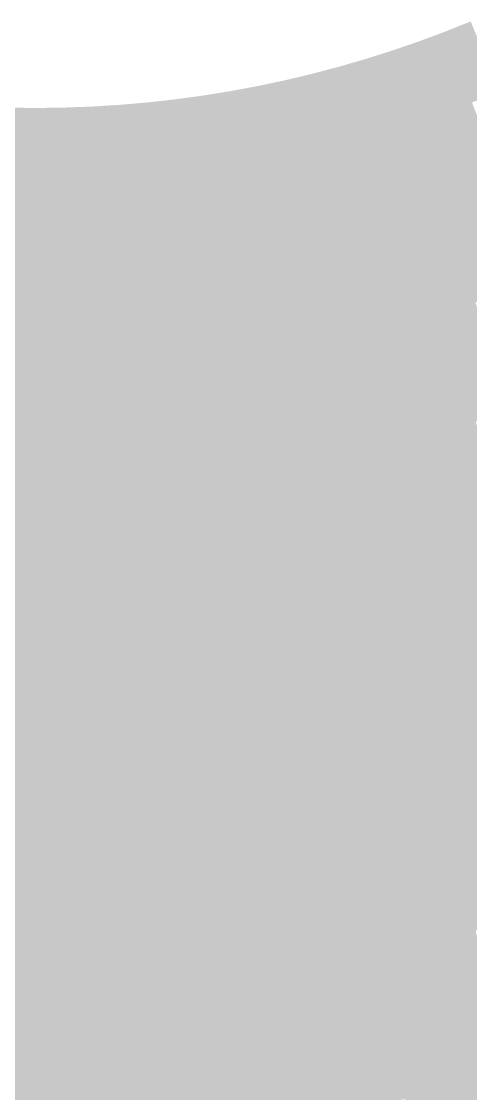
# Model space of a CAD drawing. Header units: inches. Extents: x -266 to 784, y -170 to 213.
# Drawn here: x -0.37 to 11.48, y -56.01 to -27.72 of the extents above; entities that cross this region are included whole.
import ezdxf

# ---------------------------------------------------------------- set-up
doc = ezdxf.new("R2010")
doc.units = ezdxf.units.IN
doc.header["$MEASUREMENT"] = 0

msp = doc.modelspace()

# ---------------------------------------------------------------- linework, layer by layer
at = {"color": 18, "true_color": 0x000000}
for points in [[(11.480503, -27.716386), (11.863186, -28.640266), (10.796851, -27.989784), (11.156746, -28.922777)], [(10.796851, -27.989784), (11.156746, -28.922777), (10.106696, -28.246322), (10.443585, -29.187866)], [(10.106696, -28.246322), (10.443585, -29.187866), (9.410452, -28.485845), (9.724134, -29.435374)], [(9.410452, -28.485845), (9.724134, -29.435374), (8.70854, -28.70821), (8.998825, -29.66515)], [(8.70854, -28.70821), (8.998825, -29.66515), (8.001383, -28.913282), (8.268095, -29.877058)], [(7.289405, -29.100938), (7.532386, -30.070969), (6.573037, -29.271064), (6.792138, -30.246766)], [(8.001383, -28.913282), (8.268095, -29.877058), (7.289405, -29.100938), (7.532386, -30.070969)], [(5.85271, -29.423558), (6.0478, -30.404344), (5.128857, -29.558329), (5.299819, -30.543607)], [(6.573037, -29.271064), (6.792138, -30.246766), (5.85271, -29.423558), (6.0478, -30.404344)], [(4.401914, -29.675295), (4.548645, -30.664472), (3.67232, -29.774386), (3.794731, -30.766866)], [(5.128857, -29.558329), (5.299819, -30.543607), (4.401914, -29.675295), (4.548645, -30.664472)], [(0, -30), (0, -31), (-0.736237, -29.990965), (-0.760778, -30.990663)], [(0.736237, -29.990965), (0.760778, -30.990663), (0, -30), (0, -31)], [(1.47203, -29.963864), (1.521098, -30.962659), (0.736237, -29.990965), (0.760778, -30.990663)], [(2.206937, -29.918714), (2.280501, -30.916004), (1.47203, -29.963864), (1.521098, -30.962659)], [(2.940514, -29.855542), (3.038531, -30.850727), (2.206937, -29.918714), (2.280501, -30.916004)], [(3.67232, -29.774386), (3.794731, -30.766866), (2.940514, -29.855542), (3.038531, -30.850727)]]:
    msp.add_solid(points, dxfattribs=at)
at = {"color": 18, "true_color": 0x040004}
for points in [[(11.863186, -28.640266), (12.24587, -29.564145), (11.156746, -28.922777), (11.516641, -29.85577)], [(11.156746, -28.922777), (11.516641, -29.85577), (10.443585, -29.187866), (10.780475, -30.12941)], [(10.443585, -29.187866), (10.780475, -30.12941), (9.724134, -29.435374), (10.037816, -30.384902)]]:
    msp.add_solid(points, dxfattribs=at)
at = {"color": 178, "true_color": 0x030004}
for points in [[(8.998825, -29.66515), (9.28911, -30.622091), (8.268095, -29.877058), (8.534808, -30.840834)], [(9.724134, -29.435374), (10.037816, -30.384902), (8.998825, -29.66515), (9.28911, -30.622091)], [(8.268095, -29.877058), (8.534808, -30.840834), (7.532386, -30.070969), (7.775366, -31.041)], [(6.792138, -30.246766), (7.01124, -31.222468), (6.0478, -30.404344), (6.24289, -31.385129)], [(7.532386, -30.070969), (7.775366, -31.041), (6.792138, -30.246766), (7.01124, -31.222468)], [(5.299819, -30.543607), (5.47078, -31.528885), (4.548645, -30.664472), (4.695375, -31.653648)], [(6.0478, -30.404344), (6.24289, -31.385129), (5.299819, -30.543607), (5.47078, -31.528885)], [(3.794731, -30.766866), (3.917142, -31.759345), (3.038531, -30.850727), (3.136548, -31.845911)], [(4.548645, -30.664472), (4.695375, -31.653648), (3.794731, -30.766866), (3.917142, -31.759345)], [(3.038531, -30.850727), (3.136548, -31.845911), (2.280501, -30.916004), (2.354066, -31.913295)]]:
    msp.add_solid(points, dxfattribs=at)
at = {"color": 178, "true_color": 0x070009}
for points in [[(11.516641, -29.85577), (11.876536, -30.788762), (10.780475, -30.12941), (11.117365, -31.070954)], [(10.780475, -30.12941), (11.117365, -31.070954), (10.037816, -30.384902), (10.351497, -31.33443)], [(10.037816, -30.384902), (10.351497, -31.33443), (9.28911, -30.622091), (9.579394, -31.579031)], [(9.28911, -30.622091), (9.579394, -31.579031), (8.534808, -30.840834), (8.801521, -31.80461)]]:
    msp.add_solid(points, dxfattribs=at)
at = {"color": 178, "true_color": 0x060009}
for points in [[(8.534808, -30.840834), (8.801521, -31.80461), (7.775366, -31.041), (8.018346, -32.011031)], [(7.775366, -31.041), (8.018346, -32.011031), (7.01124, -31.222468), (7.230341, -32.19817)], [(6.24289, -31.385129), (6.437981, -32.365914), (5.47078, -31.528885), (5.641742, -32.514162)], [(7.01124, -31.222468), (7.230341, -32.19817), (6.24289, -31.385129), (6.437981, -32.365914)], [(5.47078, -31.528885), (5.641742, -32.514162), (4.695375, -31.653648), (4.842106, -32.642825)]]:
    msp.add_solid(points, dxfattribs=at)
at = {"color": 188, "true_color": 0x0b000d}
for points in [[(11.876536, -30.788762), (12.236431, -31.721755), (11.117365, -31.070954), (11.454255, -32.012498)], [(11.117365, -31.070954), (11.454255, -32.012498), (10.351497, -31.33443), (10.665179, -32.283958)]]:
    msp.add_solid(points, dxfattribs=at)
at = {"color": 178, "true_color": 0x020004}
for points in [[(0, -31), (0, -32), (-0.760778, -30.990663), (-0.785319, -31.990362)], [(0.760778, -30.990663), (0.785319, -31.990362), (0, -31), (0, -32)], [(1.521098, -30.962659), (1.570166, -31.961455), (0.760778, -30.990663), (0.785319, -31.990362)], [(2.280501, -30.916004), (2.354066, -31.913295), (1.521098, -30.962659), (1.570166, -31.961455)]]:
    msp.add_solid(points, dxfattribs=at)
at = {"color": 188, "true_color": 0x0a000d}
for points in [[(10.351497, -31.33443), (10.665179, -32.283958), (9.579394, -31.579031), (9.869679, -32.535971)], [(9.579394, -31.579031), (9.869679, -32.535971), (8.801521, -31.80461), (9.068234, -32.768386)], [(8.801521, -31.80461), (9.068234, -32.768386), (8.018346, -32.011031), (8.261326, -32.981063)]]:
    msp.add_solid(points, dxfattribs=at)
at = {"color": 178, "true_color": 0x050009}
for points in [[(4.695375, -31.653648), (4.842106, -32.642825), (3.917142, -31.759345), (4.039552, -32.751825)], [(1.570166, -31.961455), (1.619233, -32.96025), (0.785319, -31.990362), (0.809861, -32.990061)], [(2.354066, -31.913295), (2.427631, -32.910585), (1.570166, -31.961455), (1.619233, -32.96025)], [(3.136548, -31.845911), (3.234566, -32.841096), (2.354066, -31.913295), (2.427631, -32.910585)], [(3.917142, -31.759345), (4.039552, -32.751825), (3.136548, -31.845911), (3.234566, -32.841096)]]:
    msp.add_solid(points, dxfattribs=at)
at = {"color": 188, "true_color": 0x0e0011}
for points in [[(12.236431, -31.721755), (12.596326, -32.654748), (11.454255, -32.012498), (11.791145, -32.954042)], [(11.454255, -32.012498), (11.791145, -32.954042), (10.665179, -32.283958), (10.978861, -33.233486)], [(10.665179, -32.283958), (10.978861, -33.233486), (9.869679, -32.535971), (10.159964, -33.492912)]]:
    msp.add_solid(points, dxfattribs=at)
at = {"color": 178, "true_color": 0x040009}
for points in [[(0, -32), (0, -33), (-0.785319, -31.990362), (-0.809861, -32.990061)], [(0.785319, -31.990362), (0.809861, -32.990061), (0, -32), (0, -33)]]:
    msp.add_solid(points, dxfattribs=at)
at = {"color": 178, "true_color": 0x09000d}
for points in [[(7.230341, -32.19817), (7.449442, -33.173872), (6.437981, -32.365914), (6.633071, -33.3467)], [(8.018346, -32.011031), (8.261326, -32.981063), (7.230341, -32.19817), (7.449442, -33.173872)], [(6.437981, -32.365914), (6.633071, -33.3467), (5.641742, -32.514162), (5.812704, -33.49944)]]:
    msp.add_solid(points, dxfattribs=at)
at = {"color": 178, "true_color": 0x08000d}
for points in [[(5.641742, -32.514162), (5.812704, -33.49944), (4.842106, -32.642825), (4.988836, -33.632001)], [(4.039552, -32.751825), (4.161963, -33.744304), (3.234566, -32.841096), (3.332583, -33.836281)], [(4.842106, -32.642825), (4.988836, -33.632001), (4.039552, -32.751825), (4.161963, -33.744304)], [(3.234566, -32.841096), (3.332583, -33.836281), (2.427631, -32.910585), (2.501195, -33.907876)]]:
    msp.add_solid(points, dxfattribs=at)
at = {"color": 188, "true_color": 0x0d0011}
for points in [[(9.869679, -32.535971), (10.159964, -33.492912), (9.068234, -32.768386), (9.334947, -33.732162)], [(9.068234, -32.768386), (9.334947, -33.732162), (8.261326, -32.981063), (8.504306, -33.951094)]]:
    msp.add_solid(points, dxfattribs=at)
at = {"color": 178, "true_color": 0x06000d}
msp.add_solid([(0, -33), (0, -34), (-0.809861, -32.990061), (-0.834402, -33.98976)], dxfattribs=at)
at = {"color": 178, "true_color": 0x07000d}
for points in [[(0.809861, -32.990061), (0.834402, -33.98976), (0, -33), (0, -34)], [(1.619233, -32.96025), (1.668301, -33.959046), (0.809861, -32.990061), (0.834402, -33.98976)], [(2.427631, -32.910585), (2.501195, -33.907876), (1.619233, -32.96025), (1.668301, -33.959046)]]:
    msp.add_solid(points, dxfattribs=at)
at = {"color": 188, "true_color": 0x0c0011}
for points in [[(8.261326, -32.981063), (8.504306, -33.951094), (7.449442, -33.173872), (7.668543, -34.149575)], [(6.633071, -33.3467), (6.828161, -34.327485), (5.812704, -33.49944), (5.983666, -34.484717)], [(7.449442, -33.173872), (7.668543, -34.149575), (6.633071, -33.3467), (6.828161, -34.327485)]]:
    msp.add_solid(points, dxfattribs=at)
at = {"color": 188, "true_color": 0x120015}
msp.add_solid([(11.791145, -32.954042), (12.128035, -33.895586), (10.978861, -33.233486), (11.292543, -34.183015)], dxfattribs=at)
at = {"color": 188, "true_color": 0x110015}
for points in [[(10.978861, -33.233486), (11.292543, -34.183015), (10.159964, -33.492912), (10.450248, -34.449852)], [(10.159964, -33.492912), (10.450248, -34.449852), (9.334947, -33.732162), (9.601659, -34.695938)]]:
    msp.add_solid(points, dxfattribs=at)
at = {"color": 188, "true_color": 0x0b0011}
for points in [[(4.988836, -33.632001), (5.135567, -34.621178), (4.161963, -33.744304), (4.284374, -34.736784)], [(5.812704, -33.49944), (5.983666, -34.484717), (4.988836, -33.632001), (5.135567, -34.621178)]]:
    msp.add_solid(points, dxfattribs=at)
at = {"color": 188, "true_color": 0x0a0011}
for points in [[(2.501195, -33.907876), (2.57476, -34.905166), (1.668301, -33.959046), (1.717369, -34.957841)], [(3.332583, -33.836281), (3.4306, -34.831465), (2.501195, -33.907876), (2.57476, -34.905166)], [(4.161963, -33.744304), (4.284374, -34.736784), (3.332583, -33.836281), (3.4306, -34.831465)]]:
    msp.add_solid(points, dxfattribs=at)
at = {"color": 188, "true_color": 0x100015}
for points in [[(8.504306, -33.951094), (8.747286, -34.921125), (7.668543, -34.149575), (7.887645, -35.125277)], [(9.334947, -33.732162), (9.601659, -34.695938), (8.504306, -33.951094), (8.747286, -34.921125)]]:
    msp.add_solid(points, dxfattribs=at)
at = {"color": 188, "true_color": 0x15001a}
for points in [[(12.128035, -33.895586), (12.464925, -34.83713), (11.292543, -34.183015), (11.606224, -35.132543)], [(11.292543, -34.183015), (11.606224, -35.132543), (10.450248, -34.449852), (10.740533, -35.406792)]]:
    msp.add_solid(points, dxfattribs=at)
at = {"color": 178, "true_color": 0x080011}
msp.add_solid([(0, -34), (0, -35), (-0.834402, -33.98976), (-0.858943, -34.989459)], dxfattribs=at)
at = {"color": 178, "true_color": 0x090011}
for points in [[(0.834402, -33.98976), (0.858943, -34.989459), (0, -34), (0, -35)], [(1.668301, -33.959046), (1.717369, -34.957841), (0.834402, -33.98976), (0.858943, -34.989459)]]:
    msp.add_solid(points, dxfattribs=at)
at = {"color": 188, "true_color": 0x0f0015}
for points in [[(7.668543, -34.149575), (7.887645, -35.125277), (6.828161, -34.327485), (7.023252, -35.30827)], [(6.828161, -34.327485), (7.023252, -35.30827), (5.983666, -34.484717), (6.154628, -35.469995)]]:
    msp.add_solid(points, dxfattribs=at)
at = {"color": 188, "true_color": 0x0e0015}
for points in [[(5.983666, -34.484717), (6.154628, -35.469995), (5.135567, -34.621178), (5.282297, -35.610354)], [(5.135567, -34.621178), (5.282297, -35.610354), (4.284374, -34.736784), (4.406784, -35.729263)]]:
    msp.add_solid(points, dxfattribs=at)
at = {"color": 188, "true_color": 0x14001a}
msp.add_solid([(10.450248, -34.449852), (10.740533, -35.406792), (9.601659, -34.695938), (9.868372, -35.659714)], dxfattribs=at)
at = {"color": 188, "true_color": 0x0d0015}
for points in [[(4.284374, -34.736784), (4.406784, -35.729263), (3.4306, -34.831465), (3.528617, -35.82665)], [(3.4306, -34.831465), (3.528617, -35.82665), (2.57476, -34.905166), (2.648324, -35.902456)]]:
    msp.add_solid(points, dxfattribs=at)
at = {"color": 188, "true_color": 0x13001a}
for points in [[(9.601659, -34.695938), (9.868372, -35.659714), (8.747286, -34.921125), (8.990267, -35.891156)], [(8.747286, -34.921125), (8.990267, -35.891156), (7.887645, -35.125277), (8.106746, -36.100979)]]:
    msp.add_solid(points, dxfattribs=at)
at = {"color": 188, "true_color": 0x0b0015}
for points in [[(0, -35), (0, -36), (-0.858943, -34.989459), (-0.883484, -35.989157)], [(0.858943, -34.989459), (0.883484, -35.989157), (0, -35), (0, -36)]]:
    msp.add_solid(points, dxfattribs=at)
at = {"color": 188, "true_color": 0x0c0015}
for points in [[(1.717369, -34.957841), (1.766436, -35.956636), (0.858943, -34.989459), (0.883484, -35.989157)], [(2.57476, -34.905166), (2.648324, -35.902456), (1.717369, -34.957841), (1.766436, -35.956636)]]:
    msp.add_solid(points, dxfattribs=at)
at = {"color": 188, "true_color": 0x12001a}
for points in [[(7.023252, -35.30827), (7.218342, -36.289055), (6.154628, -35.469995), (6.32559, -36.455273)], [(7.887645, -35.125277), (8.106746, -36.100979), (7.023252, -35.30827), (7.218342, -36.289055)]]:
    msp.add_solid(points, dxfattribs=at)
at = {"color": 188, "true_color": 0x18001e}
msp.add_solid([(11.606224, -35.132543), (11.919906, -36.082071), (10.740533, -35.406792), (11.030818, -36.363733)], dxfattribs=at)
at = {"color": 188, "true_color": 0x10001a}
for points in [[(5.282297, -35.610354), (5.429028, -36.599531), (4.406784, -35.729263), (4.529195, -36.721743)], [(4.406784, -35.729263), (4.529195, -36.721743), (3.528617, -35.82665), (3.626634, -36.821835)]]:
    msp.add_solid(points, dxfattribs=at)
at = {"color": 188, "true_color": 0x11001a}
msp.add_solid([(6.154628, -35.469995), (6.32559, -36.455273), (5.282297, -35.610354), (5.429028, -36.599531)], dxfattribs=at)
at = {"color": 188, "true_color": 0x17001e}
for points in [[(10.740533, -35.406792), (11.030818, -36.363733), (9.868372, -35.659714), (10.135085, -36.623491)], [(9.868372, -35.659714), (10.135085, -36.623491), (8.990267, -35.891156), (9.233247, -36.861188)]]:
    msp.add_solid(points, dxfattribs=at)
at = {"color": 188, "true_color": 0x0e001a}
for points in [[(2.648324, -35.902456), (2.721889, -36.899747), (1.766436, -35.956636), (1.815504, -36.955432)], [(1.766436, -35.956636), (1.815504, -36.955432), (0.883484, -35.989157), (0.908025, -36.988856)]]:
    msp.add_solid(points, dxfattribs=at)
at = {"color": 188, "true_color": 0x0f001a}
msp.add_solid([(3.528617, -35.82665), (3.626634, -36.821835), (2.648324, -35.902456), (2.721889, -36.899747)], dxfattribs=at)
at = {"color": 188, "true_color": 0x16001e}
msp.add_solid([(8.990267, -35.891156), (9.233247, -36.861188), (8.106746, -36.100979), (8.325847, -37.076681)], dxfattribs=at)
at = {"color": 188, "true_color": 0x0d001a}
for points in [[(0, -36), (0, -37), (-0.883484, -35.989157), (-0.908025, -36.988856)], [(0.883484, -35.989157), (0.908025, -36.988856), (0, -36), (0, -37)]]:
    msp.add_solid(points, dxfattribs=at)
at = {"color": 188, "true_color": 0x15001e}
msp.add_solid([(8.106746, -36.100979), (8.325847, -37.076681), (7.218342, -36.289055), (7.413432, -37.269841)], dxfattribs=at)
at = {"color": 188, "true_color": 0x1b0022}
for points in [[(11.919906, -36.082071), (12.233588, -37.031599), (11.030818, -36.363733), (11.321102, -37.320673)], [(11.030818, -36.363733), (11.321102, -37.320673), (10.135085, -36.623491), (10.401798, -37.587267)]]:
    msp.add_solid(points, dxfattribs=at)
at = {"color": 188, "true_color": 0x14001e}
for points in [[(6.32559, -36.455273), (6.496552, -37.44055), (5.429028, -36.599531), (5.575758, -37.588707)], [(7.218342, -36.289055), (7.413432, -37.269841), (6.32559, -36.455273), (6.496552, -37.44055)]]:
    msp.add_solid(points, dxfattribs=at)
at = {"color": 188, "true_color": 0x12001e}
for points in [[(4.529195, -36.721743), (4.651606, -37.714222), (3.626634, -36.821835), (3.724651, -37.81702)], [(3.626634, -36.821835), (3.724651, -37.81702), (2.721889, -36.899747), (2.795453, -37.897037)]]:
    msp.add_solid(points, dxfattribs=at)
at = {"color": 188, "true_color": 0x13001e}
msp.add_solid([(5.429028, -36.599531), (5.575758, -37.588707), (4.529195, -36.721743), (4.651606, -37.714222)], dxfattribs=at)
at = {"color": 188, "true_color": 0x1a0022}
msp.add_solid([(10.135085, -36.623491), (10.401798, -37.587267), (9.233247, -36.861188), (9.476227, -37.831219)], dxfattribs=at)
at = {"color": 188, "true_color": 0x0f001e}
msp.add_solid([(0, -37), (0, -38), (-0.908025, -36.988856), (-0.932567, -37.988555)], dxfattribs=at)
at = {"color": 188, "true_color": 0x10001e}
for points in [[(0.908025, -36.988856), (0.932567, -37.988555), (0, -37), (0, -38)], [(1.815504, -36.955432), (1.864572, -37.954227), (0.908025, -36.988856), (0.932567, -37.988555)]]:
    msp.add_solid(points, dxfattribs=at)
at = {"color": 188, "true_color": 0x11001e}
msp.add_solid([(2.721889, -36.899747), (2.795453, -37.897037), (1.815504, -36.955432), (1.864572, -37.954227)], dxfattribs=at)
at = {"color": 188, "true_color": 0x190022}
msp.add_solid([(9.233247, -36.861188), (9.476227, -37.831219), (8.325847, -37.076681), (8.544948, -38.052383)], dxfattribs=at)
at = {"color": 198, "true_color": 0x1f0026}
msp.add_solid([(12.233588, -37.031599), (12.54727, -37.981127), (11.321102, -37.320673), (11.611387, -38.277613)], dxfattribs=at)
at = {"color": 188, "true_color": 0x170022}
for points in [[(7.413432, -37.269841), (7.608523, -38.250626), (6.496552, -37.44055), (6.667514, -38.425828)], [(6.496552, -37.44055), (6.667514, -38.425828), (5.575758, -37.588707), (5.722488, -38.577884)]]:
    msp.add_solid(points, dxfattribs=at)
at = {"color": 188, "true_color": 0x180022}
msp.add_solid([(8.325847, -37.076681), (8.544948, -38.052383), (7.413432, -37.269841), (7.608523, -38.250626)], dxfattribs=at)
at = {"color": 198, "true_color": 0x1e0026}
msp.add_solid([(11.321102, -37.320673), (11.611387, -38.277613), (10.401798, -37.587267), (10.66851, -38.551043)], dxfattribs=at)
at = {"color": 188, "true_color": 0x160022}
msp.add_solid([(5.575758, -37.588707), (5.722488, -38.577884), (4.651606, -37.714222), (4.774016, -38.706702)], dxfattribs=at)
at = {"color": 198, "true_color": 0x1d0026}
msp.add_solid([(10.401798, -37.587267), (10.66851, -38.551043), (9.476227, -37.831219), (9.719207, -38.80125)], dxfattribs=at)
at = {"color": 188, "true_color": 0x130022}
for points in [[(2.795453, -37.897037), (2.869018, -38.894328), (1.864572, -37.954227), (1.913639, -38.953023)], [(1.864572, -37.954227), (1.913639, -38.953023), (0.932567, -37.988555), (0.957108, -38.988254)]]:
    msp.add_solid(points, dxfattribs=at)
at = {"color": 188, "true_color": 0x140022}
msp.add_solid([(3.724651, -37.81702), (3.822668, -38.812204), (2.795453, -37.897037), (2.869018, -38.894328)], dxfattribs=at)
at = {"color": 188, "true_color": 0x150022}
msp.add_solid([(4.651606, -37.714222), (4.774016, -38.706702), (3.724651, -37.81702), (3.822668, -38.812204)], dxfattribs=at)
at = {"color": 188, "true_color": 0x1c0026}
msp.add_solid([(9.476227, -37.831219), (9.719207, -38.80125), (8.544948, -38.052383), (8.76405, -39.028085)], dxfattribs=at)
at = {"color": 188, "true_color": 0x110022}
msp.add_solid([(0, -38), (0, -39), (-0.932567, -37.988555), (-0.957108, -38.988254)], dxfattribs=at)
at = {"color": 188, "true_color": 0x120022}
msp.add_solid([(0.932567, -37.988555), (0.957108, -38.988254), (0, -38), (0, -39)], dxfattribs=at)
at = {"color": 188, "true_color": 0x1b0026}
msp.add_solid([(8.544948, -38.052383), (8.76405, -39.028085), (7.608523, -38.250626), (7.803613, -39.231411)], dxfattribs=at)
at = {"color": 188, "true_color": 0x190026}
msp.add_solid([(6.667514, -38.425828), (6.838476, -39.411106), (5.722488, -38.577884), (5.869219, -39.56706)], dxfattribs=at)
at = {"color": 188, "true_color": 0x1a0026}
msp.add_solid([(7.608523, -38.250626), (7.803613, -39.231411), (6.667514, -38.425828), (6.838476, -39.411106)], dxfattribs=at)
at = {"color": 198, "true_color": 0x21002b}
msp.add_solid([(11.611387, -38.277613), (11.901672, -39.234554), (10.66851, -38.551043), (10.935223, -39.514819)], dxfattribs=at)
at = {"color": 188, "true_color": 0x180026}
for points in [[(4.774016, -38.706702), (4.896427, -39.699181), (3.822668, -38.812204), (3.920686, -39.807389)], [(5.722488, -38.577884), (5.869219, -39.56706), (4.774016, -38.706702), (4.896427, -39.699181)]]:
    msp.add_solid(points, dxfattribs=at)
at = {"color": 198, "true_color": 0x20002b}
msp.add_solid([(10.66851, -38.551043), (10.935223, -39.514819), (9.719207, -38.80125), (9.962187, -39.771281)], dxfattribs=at)
at = {"color": 188, "true_color": 0x130026}
msp.add_solid([(0, -39), (0, -40), (-0.957108, -38.988254), (-0.981649, -39.987953)], dxfattribs=at)
at = {"color": 188, "true_color": 0x140026}
msp.add_solid([(0.957108, -38.988254), (0.981649, -39.987953), (0, -39), (0, -40)], dxfattribs=at)
at = {"color": 188, "true_color": 0x150026}
msp.add_solid([(1.913639, -38.953023), (1.962707, -39.951818), (0.957108, -38.988254), (0.981649, -39.987953)], dxfattribs=at)
at = {"color": 188, "true_color": 0x160026}
msp.add_solid([(2.869018, -38.894328), (2.942583, -39.891618), (1.913639, -38.953023), (1.962707, -39.951818)], dxfattribs=at)
at = {"color": 188, "true_color": 0x170026}
msp.add_solid([(3.822668, -38.812204), (3.920686, -39.807389), (2.869018, -38.894328), (2.942583, -39.891618)], dxfattribs=at)
at = {"color": 198, "true_color": 0x1e002b}
msp.add_solid([(8.76405, -39.028085), (8.983151, -40.003787), (7.803613, -39.231411), (7.998703, -40.212196)], dxfattribs=at)
at = {"color": 198, "true_color": 0x1f002b}
msp.add_solid([(9.719207, -38.80125), (9.962187, -39.771281), (8.76405, -39.028085), (8.983151, -40.003787)], dxfattribs=at)
at = {"color": 198, "true_color": 0x1d002b}
msp.add_solid([(7.803613, -39.231411), (7.998703, -40.212196), (6.838476, -39.411106), (7.009437, -40.396383)], dxfattribs=at)
at = {"color": 198, "true_color": 0x24002f}
msp.add_solid([(11.901672, -39.234554), (12.191956, -40.191494), (10.935223, -39.514819), (11.201936, -40.478595)], dxfattribs=at)
at = {"color": 188, "true_color": 0x1b002b}
msp.add_solid([(5.869219, -39.56706), (6.015949, -40.556237), (4.896427, -39.699181), (5.018838, -40.691661)], dxfattribs=at)
at = {"color": 188, "true_color": 0x1c002b}
msp.add_solid([(6.838476, -39.411106), (7.009437, -40.396383), (5.869219, -39.56706), (6.015949, -40.556237)], dxfattribs=at)
at = {"color": 198, "true_color": 0x23002f}
msp.add_solid([(10.935223, -39.514819), (11.201936, -40.478595), (9.962187, -39.771281), (10.205168, -40.741313)], dxfattribs=at)
at = {"color": 188, "true_color": 0x18002b}
msp.add_solid([(2.942583, -39.891618), (3.016147, -40.888909), (1.962707, -39.951818), (2.011775, -40.950614)], dxfattribs=at)
at = {"color": 188, "true_color": 0x19002b}
msp.add_solid([(3.920686, -39.807389), (4.018703, -40.802574), (2.942583, -39.891618), (3.016147, -40.888909)], dxfattribs=at)
at = {"color": 188, "true_color": 0x1a002b}
msp.add_solid([(4.896427, -39.699181), (5.018838, -40.691661), (3.920686, -39.807389), (4.018703, -40.802574)], dxfattribs=at)
at = {"color": 198, "true_color": 0x22002f}
msp.add_solid([(9.962187, -39.771281), (10.205168, -40.741313), (8.983151, -40.003787), (9.202252, -40.979489)], dxfattribs=at)
at = {"color": 188, "true_color": 0x15002b}
msp.add_solid([(0, -40), (0, -41), (-0.981649, -39.987953), (-1.00619, -40.987652)], dxfattribs=at)
at = {"color": 188, "true_color": 0x16002b}
msp.add_solid([(0.981649, -39.987953), (1.00619, -40.987652), (0, -40), (0, -41)], dxfattribs=at)
at = {"color": 188, "true_color": 0x17002b}
msp.add_solid([(1.962707, -39.951818), (2.011775, -40.950614), (0.981649, -39.987953), (1.00619, -40.987652)], dxfattribs=at)
at = {"color": 198, "true_color": 0x21002f}
msp.add_solid([(8.983151, -40.003787), (9.202252, -40.979489), (7.998703, -40.212196), (8.193794, -41.192982)], dxfattribs=at)
at = {"color": 198, "true_color": 0x1f002f}
msp.add_solid([(7.009437, -40.396383), (7.180399, -41.381661), (6.015949, -40.556237), (6.16268, -41.545413)], dxfattribs=at)
at = {"color": 198, "true_color": 0x20002f}
msp.add_solid([(7.998703, -40.212196), (8.193794, -41.192982), (7.009437, -40.396383), (7.180399, -41.381661)], dxfattribs=at)
at = {"color": 198, "true_color": 0x280033}
msp.add_solid([(12.191956, -40.191494), (12.482241, -41.148434), (11.201936, -40.478595), (11.468649, -41.442371)], dxfattribs=at)
at = {"color": 198, "true_color": 0x1d002f}
msp.add_solid([(5.018838, -40.691661), (5.141248, -41.68414), (4.018703, -40.802574), (4.11672, -41.797759)], dxfattribs=at)
at = {"color": 198, "true_color": 0x1e002f}
msp.add_solid([(6.015949, -40.556237), (6.16268, -41.545413), (5.018838, -40.691661), (5.141248, -41.68414)], dxfattribs=at)
at = {"color": 198, "true_color": 0x250033}
msp.add_solid([(10.205168, -40.741313), (10.448148, -41.711344), (9.202252, -40.979489), (9.421353, -41.955192)], dxfattribs=at)
at = {"color": 198, "true_color": 0x270033}
msp.add_solid([(11.201936, -40.478595), (11.468649, -41.442371), (10.205168, -40.741313), (10.448148, -41.711344)], dxfattribs=at)
at = {"color": 188, "true_color": 0x17002f}
msp.add_solid([(0, -41), (0, -42), (-1.00619, -40.987652), (-1.030732, -41.98735)], dxfattribs=at)
at = {"color": 188, "true_color": 0x18002f}
msp.add_solid([(1.00619, -40.987652), (1.030732, -41.98735), (0, -41), (0, -42)], dxfattribs=at)
at = {"color": 188, "true_color": 0x19002f}
msp.add_solid([(2.011775, -40.950614), (2.060842, -41.949409), (1.00619, -40.987652), (1.030732, -41.98735)], dxfattribs=at)
at = {"color": 188, "true_color": 0x1b002f}
msp.add_solid([(3.016147, -40.888909), (3.089712, -41.886199), (2.011775, -40.950614), (2.060842, -41.949409)], dxfattribs=at)
at = {"color": 188, "true_color": 0x1c002f}
msp.add_solid([(4.018703, -40.802574), (4.11672, -41.797759), (3.016147, -40.888909), (3.089712, -41.886199)], dxfattribs=at)
at = {"color": 198, "true_color": 0x240033}
msp.add_solid([(9.202252, -40.979489), (9.421353, -41.955192), (8.193794, -41.192982), (8.388884, -42.173767)], dxfattribs=at)
at = {"color": 198, "true_color": 0x230033}
msp.add_solid([(8.193794, -41.192982), (8.388884, -42.173767), (7.180399, -41.381661), (7.351361, -42.366939)], dxfattribs=at)
at = {"color": 198, "true_color": 0x2b0037}
msp.add_solid([(12.482241, -41.148434), (12.772526, -42.105375), (11.468649, -41.442371), (11.735361, -42.406147)], dxfattribs=at)
at = {"color": 198, "true_color": 0x210033}
msp.add_solid([(6.16268, -41.545413), (6.30941, -42.53459), (5.141248, -41.68414), (5.263659, -42.67662)], dxfattribs=at)
at = {"color": 198, "true_color": 0x220033}
msp.add_solid([(7.180399, -41.381661), (7.351361, -42.366939), (6.16268, -41.545413), (6.30941, -42.53459)], dxfattribs=at)
at = {"color": 198, "true_color": 0x2a0037}
msp.add_solid([(11.468649, -41.442371), (11.735361, -42.406147), (10.448148, -41.711344), (10.691128, -42.681375)], dxfattribs=at)
at = {"color": 198, "true_color": 0x1e0033}
msp.add_solid([(4.11672, -41.797759), (4.214737, -42.792943), (3.089712, -41.886199), (3.163276, -42.88349)], dxfattribs=at)
at = {"color": 198, "true_color": 0x1f0033}
msp.add_solid([(5.141248, -41.68414), (5.263659, -42.67662), (4.11672, -41.797759), (4.214737, -42.792943)], dxfattribs=at)
at = {"color": 198, "true_color": 0x290037}
msp.add_solid([(10.448148, -41.711344), (10.691128, -42.681375), (9.421353, -41.955192), (9.640455, -42.930894)], dxfattribs=at)
at = {"color": 188, "true_color": 0x190033}
msp.add_solid([(0, -42), (0, -43), (-1.030732, -41.98735), (-1.055273, -42.987049)], dxfattribs=at)
at = {"color": 188, "true_color": 0x1b0033}
msp.add_solid([(1.030732, -41.98735), (1.055273, -42.987049), (0, -42), (0, -43)], dxfattribs=at)
at = {"color": 188, "true_color": 0x1c0033}
msp.add_solid([(2.060842, -41.949409), (2.10991, -42.948205), (1.030732, -41.98735), (1.055273, -42.987049)], dxfattribs=at)
at = {"color": 198, "true_color": 0x1d0033}
msp.add_solid([(3.089712, -41.886199), (3.163276, -42.88349), (2.060842, -41.949409), (2.10991, -42.948205)], dxfattribs=at)
at = {"color": 198, "true_color": 0x270037}
msp.add_solid([(9.421353, -41.955192), (9.640455, -42.930894), (8.388884, -42.173767), (8.583974, -43.154552)], dxfattribs=at)
at = {"color": 198, "true_color": 0x250037}
msp.add_solid([(7.351361, -42.366939), (7.522323, -43.352216), (6.30941, -42.53459), (6.456141, -43.523766)], dxfattribs=at)
at = {"color": 198, "true_color": 0x260037}
msp.add_solid([(8.388884, -42.173767), (8.583974, -43.154552), (7.351361, -42.366939), (7.522323, -43.352216)], dxfattribs=at)
at = {"color": 198, "true_color": 0x2d003c}
msp.add_solid([(11.735361, -42.406147), (12.002074, -43.369923), (10.691128, -42.681375), (10.934108, -43.651406)], dxfattribs=at)
at = {"color": 198, "true_color": 0x220037}
msp.add_solid([(5.263659, -42.67662), (5.38607, -43.6691), (4.214737, -42.792943), (4.312754, -43.788128)], dxfattribs=at)
at = {"color": 198, "true_color": 0x230037}
msp.add_solid([(6.30941, -42.53459), (6.456141, -43.523766), (5.263659, -42.67662), (5.38607, -43.6691)], dxfattribs=at)
at = {"color": 198, "true_color": 0x2c003c}
msp.add_solid([(10.691128, -42.681375), (10.934108, -43.651406), (9.640455, -42.930894), (9.859556, -43.906596)], dxfattribs=at)
at = {"color": 188, "true_color": 0x1c0037}
msp.add_solid([(0, -43), (0, -44), (-1.055273, -42.987049), (-1.079814, -43.986748)], dxfattribs=at)
at = {"color": 198, "true_color": 0x1d0037}
msp.add_solid([(1.055273, -42.987049), (1.079814, -43.986748), (0, -43), (0, -44)], dxfattribs=at)
at = {"color": 198, "true_color": 0x1e0037}
msp.add_solid([(2.10991, -42.948205), (2.158978, -43.947), (1.055273, -42.987049), (1.079814, -43.986748)], dxfattribs=at)
at = {"color": 198, "true_color": 0x1f0037}
msp.add_solid([(3.163276, -42.88349), (3.236841, -43.88078), (2.10991, -42.948205), (2.158978, -43.947)], dxfattribs=at)
at = {"color": 198, "true_color": 0x210037}
msp.add_solid([(4.214737, -42.792943), (4.312754, -43.788128), (3.163276, -42.88349), (3.236841, -43.88078)], dxfattribs=at)
at = {"color": 198, "true_color": 0x2a003c}
msp.add_solid([(9.640455, -42.930894), (9.859556, -43.906596), (8.583974, -43.154552), (8.779064, -44.135338)], dxfattribs=at)
at = {"color": 198, "true_color": 0x29003c}
msp.add_solid([(8.583974, -43.154552), (8.779064, -44.135338), (7.522323, -43.352216), (7.693285, -44.337494)], dxfattribs=at)
at = {"color": 198, "true_color": 0x26003c}
msp.add_solid([(6.456141, -43.523766), (6.602871, -44.512943), (5.38607, -43.6691), (5.50848, -44.661579)], dxfattribs=at)
at = {"color": 198, "true_color": 0x27003c}
msp.add_solid([(7.522323, -43.352216), (7.693285, -44.337494), (6.456141, -43.523766), (6.602871, -44.512943)], dxfattribs=at)
at = {"color": 208, "true_color": 0x300040}
msp.add_solid([(12.002074, -43.369923), (12.268787, -44.333699), (10.934108, -43.651406), (11.177088, -44.621438)], dxfattribs=at)
at = {"color": 198, "true_color": 0x23003c}
msp.add_solid([(4.312754, -43.788128), (4.410771, -44.783313), (3.236841, -43.88078), (3.310405, -44.878071)], dxfattribs=at)
at = {"color": 198, "true_color": 0x25003c}
msp.add_solid([(5.38607, -43.6691), (5.50848, -44.661579), (4.312754, -43.788128), (4.410771, -44.783313)], dxfattribs=at)
at = {"color": 198, "true_color": 0x2f0040}
msp.add_solid([(10.934108, -43.651406), (11.177088, -44.621438), (9.859556, -43.906596), (10.078657, -44.882298)], dxfattribs=at)
at = {"color": 198, "true_color": 0x1e003c}
msp.add_solid([(0, -44), (0, -45), (-1.079814, -43.986748), (-1.104355, -44.986447)], dxfattribs=at)
at = {"color": 198, "true_color": 0x1f003c}
msp.add_solid([(1.079814, -43.986748), (1.104355, -44.986447), (0, -44), (0, -45)], dxfattribs=at)
at = {"color": 198, "true_color": 0x20003c}
msp.add_solid([(2.158978, -43.947), (2.208045, -44.945796), (1.079814, -43.986748), (1.104355, -44.986447)], dxfattribs=at)
at = {"color": 198, "true_color": 0x22003c}
msp.add_solid([(3.236841, -43.88078), (3.310405, -44.878071), (2.158978, -43.947), (2.208045, -44.945796)], dxfattribs=at)
at = {"color": 198, "true_color": 0x2c0040}
msp.add_solid([(8.779064, -44.135338), (8.974155, -45.116123), (7.693285, -44.337494), (7.864247, -45.322772)], dxfattribs=at)
at = {"color": 198, "true_color": 0x2d0040}
msp.add_solid([(9.859556, -43.906596), (10.078657, -44.882298), (8.779064, -44.135338), (8.974155, -45.116123)], dxfattribs=at)
at = {"color": 198, "true_color": 0x2a0040}
msp.add_solid([(7.693285, -44.337494), (7.864247, -45.322772), (6.602871, -44.512943), (6.749602, -45.502119)], dxfattribs=at)
at = {"color": 208, "true_color": 0x330044}
msp.add_solid([(12.268787, -44.333699), (12.5355, -45.297475), (11.177088, -44.621438), (11.420068, -45.591469)], dxfattribs=at)
at = {"color": 198, "true_color": 0x270040}
msp.add_solid([(5.50848, -44.661579), (5.630891, -45.654059), (4.410771, -44.783313), (4.508788, -45.778497)], dxfattribs=at)
at = {"color": 198, "true_color": 0x290040}
msp.add_solid([(6.602871, -44.512943), (6.749602, -45.502119), (5.50848, -44.661579), (5.630891, -45.654059)], dxfattribs=at)
at = {"color": 208, "true_color": 0x320044}
msp.add_solid([(11.177088, -44.621438), (11.420068, -45.591469), (10.078657, -44.882298), (10.297758, -45.858)], dxfattribs=at)
at = {"color": 198, "true_color": 0x200040}
msp.add_solid([(0, -45), (0, -46), (-1.104355, -44.986447), (-1.128897, -45.986146)], dxfattribs=at)
at = {"color": 198, "true_color": 0x210040}
msp.add_solid([(1.104355, -44.986447), (1.128897, -45.986146), (0, -45), (0, -46)], dxfattribs=at)
at = {"color": 198, "true_color": 0x230040}
msp.add_solid([(2.208045, -44.945796), (2.257113, -45.944591), (1.104355, -44.986447), (1.128897, -45.986146)], dxfattribs=at)
at = {"color": 198, "true_color": 0x240040}
msp.add_solid([(3.310405, -44.878071), (3.38397, -45.875361), (2.208045, -44.945796), (2.257113, -45.944591)], dxfattribs=at)
at = {"color": 198, "true_color": 0x260040}
msp.add_solid([(4.410771, -44.783313), (4.508788, -45.778497), (3.310405, -44.878071), (3.38397, -45.875361)], dxfattribs=at)
at = {"color": 208, "true_color": 0x300044}
msp.add_solid([(10.078657, -44.882298), (10.297758, -45.858), (8.974155, -45.116123), (9.169245, -46.096908)], dxfattribs=at)
at = {"color": 198, "true_color": 0x2f0044}
msp.add_solid([(8.974155, -45.116123), (9.169245, -46.096908), (7.864247, -45.322772), (8.035209, -46.308049)], dxfattribs=at)
at = {"color": 198, "true_color": 0x2b0044}
msp.add_solid([(6.749602, -45.502119), (6.896332, -46.491296), (5.630891, -45.654059), (5.753302, -46.646538)], dxfattribs=at)
at = {"color": 198, "true_color": 0x2d0044}
msp.add_solid([(7.864247, -45.322772), (8.035209, -46.308049), (6.749602, -45.502119), (6.896332, -46.491296)], dxfattribs=at)
at = {"color": 208, "true_color": 0x370049}
msp.add_solid([(12.5355, -45.297475), (12.802212, -46.261251), (11.420068, -45.591469), (11.663049, -46.5615)], dxfattribs=at)
at = {"color": 198, "true_color": 0x280044}
msp.add_solid([(4.508788, -45.778497), (4.606806, -46.773682), (3.38397, -45.875361), (3.457534, -46.872651)], dxfattribs=at)
at = {"color": 198, "true_color": 0x2a0044}
msp.add_solid([(5.630891, -45.654059), (5.753302, -46.646538), (4.508788, -45.778497), (4.606806, -46.773682)], dxfattribs=at)
at = {"color": 208, "true_color": 0x350049}
msp.add_solid([(11.420068, -45.591469), (11.663049, -46.5615), (10.297758, -45.858), (10.51686, -46.833702)], dxfattribs=at)
at = {"color": 198, "true_color": 0x220044}
msp.add_solid([(0, -46), (0, -47), (-1.128897, -45.986146), (-1.153438, -46.985844)], dxfattribs=at)
at = {"color": 198, "true_color": 0x230044}
msp.add_solid([(1.128897, -45.986146), (1.153438, -46.985844), (0, -46), (0, -47)], dxfattribs=at)
at = {"color": 198, "true_color": 0x250044}
msp.add_solid([(2.257113, -45.944591), (2.306181, -46.943386), (1.128897, -45.986146), (1.153438, -46.985844)], dxfattribs=at)
at = {"color": 198, "true_color": 0x270044}
msp.add_solid([(3.38397, -45.875361), (3.457534, -46.872651), (2.257113, -45.944591), (2.306181, -46.943386)], dxfattribs=at)
at = {"color": 208, "true_color": 0x320049}
msp.add_solid([(9.169245, -46.096908), (9.364335, -47.077693), (8.035209, -46.308049), (8.206171, -47.293327)], dxfattribs=at)
at = {"color": 208, "true_color": 0x330049}
msp.add_solid([(10.297758, -45.858), (10.51686, -46.833702), (9.169245, -46.096908), (9.364335, -47.077693)], dxfattribs=at)
at = {"color": 208, "true_color": 0x300049}
msp.add_solid([(8.035209, -46.308049), (8.206171, -47.293327), (6.896332, -46.491296), (7.043063, -47.480472)], dxfattribs=at)
at = {"color": 198, "true_color": 0x2c0049}
msp.add_solid([(5.753302, -46.646538), (5.875712, -47.639018), (4.606806, -46.773682), (4.704823, -47.768867)], dxfattribs=at)
at = {"color": 198, "true_color": 0x2e0049}
msp.add_solid([(6.896332, -46.491296), (7.043063, -47.480472), (5.753302, -46.646538), (5.875712, -47.639018)], dxfattribs=at)
at = {"color": 208, "true_color": 0x38004d}
msp.add_solid([(11.663049, -46.5615), (11.906029, -47.531531), (10.51686, -46.833702), (10.735961, -47.809404)], dxfattribs=at)
at = {"color": 198, "true_color": 0x270049}
msp.add_solid([(2.306181, -46.943386), (2.355248, -47.942182), (1.153438, -46.985844), (1.177979, -47.985543)], dxfattribs=at)
at = {"color": 198, "true_color": 0x290049}
msp.add_solid([(3.457534, -46.872651), (3.531099, -47.869942), (2.306181, -46.943386), (2.355248, -47.942182)], dxfattribs=at)
at = {"color": 198, "true_color": 0x2b0049}
msp.add_solid([(4.606806, -46.773682), (4.704823, -47.768867), (3.457534, -46.872651), (3.531099, -47.869942)], dxfattribs=at)
at = {"color": 208, "true_color": 0x36004d}
msp.add_solid([(10.51686, -46.833702), (10.735961, -47.809404), (9.364335, -47.077693), (9.559426, -48.058479)], dxfattribs=at)
at = {"color": 198, "true_color": 0x240049}
msp.add_solid([(0, -47), (0, -48), (-1.153438, -46.985844), (-1.177979, -47.985543)], dxfattribs=at)
at = {"color": 198, "true_color": 0x260049}
msp.add_solid([(1.153438, -46.985844), (1.177979, -47.985543), (0, -47), (0, -48)], dxfattribs=at)
at = {"color": 208, "true_color": 0x34004d}
msp.add_solid([(9.364335, -47.077693), (9.559426, -48.058479), (8.206171, -47.293327), (8.377133, -48.278604)], dxfattribs=at)
at = {"color": 208, "true_color": 0x31004d}
msp.add_solid([(7.043063, -47.480472), (7.189793, -48.469649), (5.875712, -47.639018), (5.998123, -48.631497)], dxfattribs=at)
at = {"color": 208, "true_color": 0x33004d}
msp.add_solid([(8.206171, -47.293327), (8.377133, -48.278604), (7.043063, -47.480472), (7.189793, -48.469649)], dxfattribs=at)
at = {"color": 208, "true_color": 0x3b0051}
msp.add_solid([(11.906029, -47.531531), (12.149009, -48.501563), (10.735961, -47.809404), (10.955062, -48.785107)], dxfattribs=at)
at = {"color": 198, "true_color": 0x2d004d}
msp.add_solid([(4.704823, -47.768867), (4.80284, -48.764052), (3.531099, -47.869942), (3.604664, -48.867232)], dxfattribs=at)
at = {"color": 198, "true_color": 0x2f004d}
msp.add_solid([(5.875712, -47.639018), (5.998123, -48.631497), (4.704823, -47.768867), (4.80284, -48.764052)], dxfattribs=at)
at = {"color": 208, "true_color": 0x390051}
msp.add_solid([(10.735961, -47.809404), (10.955062, -48.785107), (9.559426, -48.058479), (9.754516, -49.039264)], dxfattribs=at)
at = {"color": 198, "true_color": 0x26004d}
msp.add_solid([(0, -48), (0, -49), (-1.177979, -47.985543), (-1.20252, -48.985242)], dxfattribs=at)
at = {"color": 198, "true_color": 0x28004d}
msp.add_solid([(1.177979, -47.985543), (1.20252, -48.985242), (0, -48), (0, -49)], dxfattribs=at)
at = {"color": 198, "true_color": 0x2a004d}
msp.add_solid([(2.355248, -47.942182), (2.404316, -48.940977), (1.177979, -47.985543), (1.20252, -48.985242)], dxfattribs=at)
at = {"color": 198, "true_color": 0x2b004d}
msp.add_solid([(3.531099, -47.869942), (3.604664, -48.867232), (2.355248, -47.942182), (2.404316, -48.940977)], dxfattribs=at)
at = {"color": 208, "true_color": 0x370051}
msp.add_solid([(9.559426, -48.058479), (9.754516, -49.039264), (8.377133, -48.278604), (8.548094, -49.263882)], dxfattribs=at)
at = {"color": 208, "true_color": 0x360051}
msp.add_solid([(8.377133, -48.278604), (8.548094, -49.263882), (7.189793, -48.469649), (7.336524, -49.458825)], dxfattribs=at)
at = {"color": 208, "true_color": 0x320051}
msp.add_solid([(5.998123, -48.631497), (6.120534, -49.623977), (4.80284, -48.764052), (4.900857, -49.759236)], dxfattribs=at)
at = {"color": 208, "true_color": 0x340051}
msp.add_solid([(7.189793, -48.469649), (7.336524, -49.458825), (5.998123, -48.631497), (6.120534, -49.623977)], dxfattribs=at)
at = {"color": 208, "true_color": 0x3e0055}
msp.add_solid([(12.149009, -48.501563), (12.391989, -49.471594), (10.955062, -48.785107), (11.174163, -49.760809)], dxfattribs=at)
at = {"color": 198, "true_color": 0x2c0051}
msp.add_solid([(2.404316, -48.940977), (2.453384, -49.939773), (1.20252, -48.985242), (1.227061, -49.984941)], dxfattribs=at)
at = {"color": 198, "true_color": 0x2e0051}
msp.add_solid([(3.604664, -48.867232), (3.678228, -49.864523), (2.404316, -48.940977), (2.453384, -49.939773)], dxfattribs=at)
at = {"color": 208, "true_color": 0x300051}
msp.add_solid([(4.80284, -48.764052), (4.900857, -49.759236), (3.604664, -48.867232), (3.678228, -49.864523)], dxfattribs=at)
at = {"color": 208, "true_color": 0x3c0055}
msp.add_solid([(10.955062, -48.785107), (11.174163, -49.760809), (9.754516, -49.039264), (9.949606, -50.020049)], dxfattribs=at)
at = {"color": 198, "true_color": 0x280051}
msp.add_solid([(0, -49), (0, -50), (-1.20252, -48.985242), (-1.227061, -49.984941)], dxfattribs=at)
at = {"color": 198, "true_color": 0x2a0051}
msp.add_solid([(1.20252, -48.985242), (1.227061, -49.984941), (0, -49), (0, -50)], dxfattribs=at)
at = {"color": 208, "true_color": 0x3a0055}
msp.add_solid([(9.754516, -49.039264), (9.949606, -50.020049), (8.548094, -49.263882), (8.719056, -50.24916)], dxfattribs=at)
at = {"color": 208, "true_color": 0x360055}
msp.add_solid([(7.336524, -49.458825), (7.483254, -50.448002), (6.120534, -49.623977), (6.242944, -50.616456)], dxfattribs=at)
at = {"color": 208, "true_color": 0x380055}
msp.add_solid([(8.548094, -49.263882), (8.719056, -50.24916), (7.336524, -49.458825), (7.483254, -50.448002)], dxfattribs=at)
at = {"color": 208, "true_color": 0x41005a}
msp.add_solid([(12.391989, -49.471594), (12.634969, -50.441625), (11.174163, -49.760809), (11.393264, -50.736511)], dxfattribs=at)
at = {"color": 208, "true_color": 0x320055}
msp.add_solid([(4.900857, -49.759236), (4.998874, -50.754421), (3.678228, -49.864523), (3.751793, -50.861813)], dxfattribs=at)
at = {"color": 208, "true_color": 0x340055}
msp.add_solid([(6.120534, -49.623977), (6.242944, -50.616456), (4.900857, -49.759236), (4.998874, -50.754421)], dxfattribs=at)
at = {"color": 208, "true_color": 0x3f005a}
msp.add_solid([(11.174163, -49.760809), (11.393264, -50.736511), (9.949606, -50.020049), (10.144697, -51.000835)], dxfattribs=at)
at = {"color": 198, "true_color": 0x2a0055}
msp.add_solid([(0, -50), (0, -51), (-1.227061, -49.984941), (-1.251603, -50.98464)], dxfattribs=at)
at = {"color": 198, "true_color": 0x2c0055}
msp.add_solid([(1.227061, -49.984941), (1.251603, -50.98464), (0, -50), (0, -51)], dxfattribs=at)
at = {"color": 198, "true_color": 0x2e0055}
msp.add_solid([(2.453384, -49.939773), (2.502451, -50.938568), (1.227061, -49.984941), (1.251603, -50.98464)], dxfattribs=at)
at = {"color": 208, "true_color": 0x300055}
msp.add_solid([(3.678228, -49.864523), (3.751793, -50.861813), (2.453384, -49.939773), (2.502451, -50.938568)], dxfattribs=at)
at = {"color": 208, "true_color": 0x3d005a}
msp.add_solid([(9.949606, -50.020049), (10.144697, -51.000835), (8.719056, -50.24916), (8.890018, -51.234437)], dxfattribs=at)
at = {"color": 208, "true_color": 0x3b005a}
msp.add_solid([(8.719056, -50.24916), (8.890018, -51.234437), (7.483254, -50.448002), (7.629985, -51.437179)], dxfattribs=at)
at = {"color": 208, "true_color": 0x37005a}
msp.add_solid([(6.242944, -50.616456), (6.365355, -51.608936), (4.998874, -50.754421), (5.096891, -51.749606)], dxfattribs=at)
at = {"color": 208, "true_color": 0x39005a}
msp.add_solid([(7.483254, -50.448002), (7.629985, -51.437179), (6.242944, -50.616456), (6.365355, -51.608936)], dxfattribs=at)
at = {"color": 218, "true_color": 0x45005e}
msp.add_solid([(12.634969, -50.441625), (12.87795, -51.411656), (11.393264, -50.736511), (11.612366, -51.712213)], dxfattribs=at)
at = {"color": 208, "true_color": 0x33005a}
msp.add_solid([(3.751793, -50.861813), (3.825357, -51.859104), (2.502451, -50.938568), (2.551519, -51.937364)], dxfattribs=at)
at = {"color": 208, "true_color": 0x35005a}
msp.add_solid([(4.998874, -50.754421), (5.096891, -51.749606), (3.751793, -50.861813), (3.825357, -51.859104)], dxfattribs=at)
at = {"color": 208, "true_color": 0x42005e}
msp.add_solid([(11.393264, -50.736511), (11.612366, -51.712213), (10.144697, -51.000835), (10.339787, -51.98162)], dxfattribs=at)
at = {"color": 198, "true_color": 0x2c005a}
msp.add_solid([(0, -51), (0, -52), (-1.251603, -50.98464), (-1.276144, -51.984339)], dxfattribs=at)
at = {"color": 198, "true_color": 0x2f005a}
msp.add_solid([(1.251603, -50.98464), (1.276144, -51.984339), (0, -51), (0, -52)], dxfattribs=at)
at = {"color": 208, "true_color": 0x31005a}
msp.add_solid([(2.502451, -50.938568), (2.551519, -51.937364), (1.251603, -50.98464), (1.276144, -51.984339)], dxfattribs=at)
at = {"color": 208, "true_color": 0x40005e}
msp.add_solid([(10.144697, -51.000835), (10.339787, -51.98162), (8.890018, -51.234437), (9.06098, -52.219715)], dxfattribs=at)
at = {"color": 208, "true_color": 0x3c005e}
msp.add_solid([(7.629985, -51.437179), (7.776715, -52.426355), (6.365355, -51.608936), (6.487766, -52.601415)], dxfattribs=at)
at = {"color": 208, "true_color": 0x3e005e}
msp.add_solid([(8.890018, -51.234437), (9.06098, -52.219715), (7.629985, -51.437179), (7.776715, -52.426355)], dxfattribs=at)
at = {"color": 208, "true_color": 0x37005e}
msp.add_solid([(5.096891, -51.749606), (5.194908, -52.744791), (3.825357, -51.859104), (3.898922, -52.856394)], dxfattribs=at)
at = {"color": 208, "true_color": 0x3a005e}
msp.add_solid([(6.365355, -51.608936), (6.487766, -52.601415), (5.096891, -51.749606), (5.194908, -52.744791)], dxfattribs=at)
at = {"color": 218, "true_color": 0x450062}
msp.add_solid([(11.612366, -51.712213), (11.831467, -52.687915), (10.339787, -51.98162), (10.534877, -52.962405)], dxfattribs=at)
at = {"color": 198, "true_color": 0x2f005e}
msp.add_solid([(0, -52), (0, -53), (-1.276144, -51.984339), (-1.300685, -52.984037)], dxfattribs=at)
at = {"color": 208, "true_color": 0x31005e}
msp.add_solid([(1.276144, -51.984339), (1.300685, -52.984037), (0, -52), (0, -53)], dxfattribs=at)
at = {"color": 208, "true_color": 0x33005e}
msp.add_solid([(2.551519, -51.937364), (2.600587, -52.936159), (1.276144, -51.984339), (1.300685, -52.984037)], dxfattribs=at)
at = {"color": 208, "true_color": 0x35005e}
msp.add_solid([(3.825357, -51.859104), (3.898922, -52.856394), (2.551519, -51.937364), (2.600587, -52.936159)], dxfattribs=at)
at = {"color": 218, "true_color": 0x430062}
msp.add_solid([(10.339787, -51.98162), (10.534877, -52.962405), (9.06098, -52.219715), (9.231942, -53.204993)], dxfattribs=at)
at = {"color": 208, "true_color": 0x410062}
msp.add_solid([(9.06098, -52.219715), (9.231942, -53.204993), (7.776715, -52.426355), (7.923446, -53.415532)], dxfattribs=at)
at = {"color": 208, "true_color": 0x3c0062}
msp.add_solid([(6.487766, -52.601415), (6.610176, -53.593895), (5.194908, -52.744791), (5.292926, -53.739975)], dxfattribs=at)
at = {"color": 208, "true_color": 0x3e0062}
msp.add_solid([(7.776715, -52.426355), (7.923446, -53.415532), (6.487766, -52.601415), (6.610176, -53.593895)], dxfattribs=at)
at = {"color": 208, "true_color": 0x380062}
msp.add_solid([(3.898922, -52.856394), (3.972486, -53.853685), (2.600587, -52.936159), (2.649654, -53.934955)], dxfattribs=at)
at = {"color": 208, "true_color": 0x3a0062}
msp.add_solid([(5.194908, -52.744791), (5.292926, -53.739975), (3.898922, -52.856394), (3.972486, -53.853685)], dxfattribs=at)
at = {"color": 218, "true_color": 0x480066}
msp.add_solid([(11.831467, -52.687915), (12.050568, -53.663617), (10.534877, -52.962405), (10.729968, -53.94319)], dxfattribs=at)
at = {"color": 208, "true_color": 0x310062}
msp.add_solid([(0, -53), (0, -54), (-1.300685, -52.984037), (-1.325226, -53.983736)], dxfattribs=at)
at = {"color": 208, "true_color": 0x330062}
msp.add_solid([(1.300685, -52.984037), (1.325226, -53.983736), (0, -53), (0, -54)], dxfattribs=at)
at = {"color": 208, "true_color": 0x350062}
msp.add_solid([(2.600587, -52.936159), (2.649654, -53.934955), (1.300685, -52.984037), (1.325226, -53.983736)], dxfattribs=at)
at = {"color": 196, "true_color": 0x460066}
msp.add_solid([(10.534877, -52.962405), (10.729968, -53.94319), (9.231942, -53.204993), (9.402904, -54.19027)], dxfattribs=at)
at = {"color": 196, "true_color": 0x410066}
msp.add_solid([(7.923446, -53.415532), (8.070176, -54.404708), (6.610176, -53.593895), (6.732587, -54.586374)], dxfattribs=at)
at = {"color": 196, "true_color": 0x440066}
msp.add_solid([(9.231942, -53.204993), (9.402904, -54.19027), (7.923446, -53.415532), (8.070176, -54.404708)], dxfattribs=at)
at = {"color": 196, "true_color": 0x3c0066}
msp.add_solid([(5.292926, -53.739975), (5.390943, -54.73516), (3.972486, -53.853685), (4.046051, -54.850975)], dxfattribs=at)
at = {"color": 196, "true_color": 0x3f0066}
msp.add_solid([(6.610176, -53.593895), (6.732587, -54.586374), (5.292926, -53.739975), (5.390943, -54.73516)], dxfattribs=at)
at = {"color": 196, "true_color": 0x4b006b}
msp.add_solid([(12.050568, -53.663617), (12.269669, -54.639319), (10.729968, -53.94319), (10.925058, -54.923976)], dxfattribs=at)
at = {"color": 208, "true_color": 0x330066}
msp.add_solid([(0, -54), (0, -55), (-1.325226, -53.983736), (-1.349768, -54.983435)], dxfattribs=at)
at = {"color": 208, "true_color": 0x350066}
msp.add_solid([(1.325226, -53.983736), (1.349768, -54.983435), (0, -54), (0, -55)], dxfattribs=at)
at = {"color": 196, "true_color": 0x380066}
msp.add_solid([(2.649654, -53.934955), (2.698722, -54.93375), (1.325226, -53.983736), (1.349768, -54.983435)], dxfattribs=at)
at = {"color": 196, "true_color": 0x3a0066}
msp.add_solid([(3.972486, -53.853685), (4.046051, -54.850975), (2.649654, -53.934955), (2.698722, -54.93375)], dxfattribs=at)
at = {"color": 196, "true_color": 0x49006b}
msp.add_solid([(10.729968, -53.94319), (10.925058, -54.923976), (9.402904, -54.19027), (9.573866, -55.175548)], dxfattribs=at)
at = {"color": 196, "true_color": 0x46006b}
msp.add_solid([(9.402904, -54.19027), (9.573866, -55.175548), (8.070176, -54.404708), (8.216907, -55.393885)], dxfattribs=at)
at = {"color": 196, "true_color": 0x41006b}
msp.add_solid([(6.732587, -54.586374), (6.854998, -55.578854), (5.390943, -54.73516), (5.48896, -55.730345)], dxfattribs=at)
at = {"color": 196, "true_color": 0x44006b}
msp.add_solid([(8.070176, -54.404708), (8.216907, -55.393885), (6.732587, -54.586374), (6.854998, -55.578854)], dxfattribs=at)
at = {"color": 196, "true_color": 0x3c006b}
msp.add_solid([(4.046051, -54.850975), (4.119616, -55.848266), (2.698722, -54.93375), (2.74779, -55.932546)], dxfattribs=at)
at = {"color": 196, "true_color": 0x3f006b}
msp.add_solid([(5.390943, -54.73516), (5.48896, -55.730345), (4.046051, -54.850975), (4.119616, -55.848266)], dxfattribs=at)
at = {"color": 196, "true_color": 0x4e006f}
msp.add_solid([(12.269669, -54.639319), (12.488771, -55.615021), (10.925058, -54.923976), (11.120148, -55.904761)], dxfattribs=at)
at = {"color": 196, "true_color": 0x35006b}
msp.add_solid([(0, -55), (0, -56), (-1.349768, -54.983435), (-1.374309, -55.983134)], dxfattribs=at)
at = {"color": 196, "true_color": 0x37006b}
msp.add_solid([(1.349768, -54.983435), (1.374309, -55.983134), (0, -55), (0, -56)], dxfattribs=at)
at = {"color": 196, "true_color": 0x3a006b}
msp.add_solid([(2.698722, -54.93375), (2.74779, -55.932546), (1.349768, -54.983435), (1.374309, -55.983134)], dxfattribs=at)
at = {"color": 196, "true_color": 0x4c006f}
msp.add_solid([(10.925058, -54.923976), (11.120148, -55.904761), (9.573866, -55.175548), (9.744828, -56.160826)], dxfattribs=at)
at = {"color": 196, "true_color": 0x47006f}
msp.add_solid([(8.216907, -55.393885), (8.363637, -56.383061), (6.854998, -55.578854), (6.977408, -56.571333)], dxfattribs=at)
at = {"color": 196, "true_color": 0x49006f}
msp.add_solid([(9.573866, -55.175548), (9.744828, -56.160826), (8.216907, -55.393885), (8.363637, -56.383061)], dxfattribs=at)
at = {"color": 196, "true_color": 0x41006f}
msp.add_solid([(5.48896, -55.730345), (5.586977, -56.725529), (4.119616, -55.848266), (4.19318, -56.845556)], dxfattribs=at)
at = {"color": 196, "true_color": 0x44006f}
msp.add_solid([(6.854998, -55.578854), (6.977408, -56.571333), (5.48896, -55.730345), (5.586977, -56.725529)], dxfattribs=at)
at = {"color": 206, "true_color": 0x510073}
msp.add_solid([(12.488771, -55.615021), (12.707872, -56.590724), (11.120148, -55.904761), (11.315239, -56.885546)], dxfattribs=at)
at = {"color": 196, "true_color": 0x37006f}
msp.add_solid([(0, -56), (0, -57), (-1.374309, -55.983134), (-1.39885, -56.982833)], dxfattribs=at)
at = {"color": 196, "true_color": 0x3a006f}
msp.add_solid([(1.374309, -55.983134), (1.39885, -56.982833), (0, -56), (0, -57)], dxfattribs=at)
at = {"color": 196, "true_color": 0x3c006f}
msp.add_solid([(2.74779, -55.932546), (2.796857, -56.931341), (1.374309, -55.983134), (1.39885, -56.982833)], dxfattribs=at)
at = {"color": 196, "true_color": 0x3f006f}
msp.add_solid([(4.119616, -55.848266), (4.19318, -56.845556), (2.74779, -55.932546), (2.796857, -56.931341)], dxfattribs=at)
at = {"color": 196, "true_color": 0x4f0073}
msp.add_solid([(11.120148, -55.904761), (11.315239, -56.885546), (9.744828, -56.160826), (9.91579, -57.146103)], dxfattribs=at)

doc.saveas('drawing.dxf')
